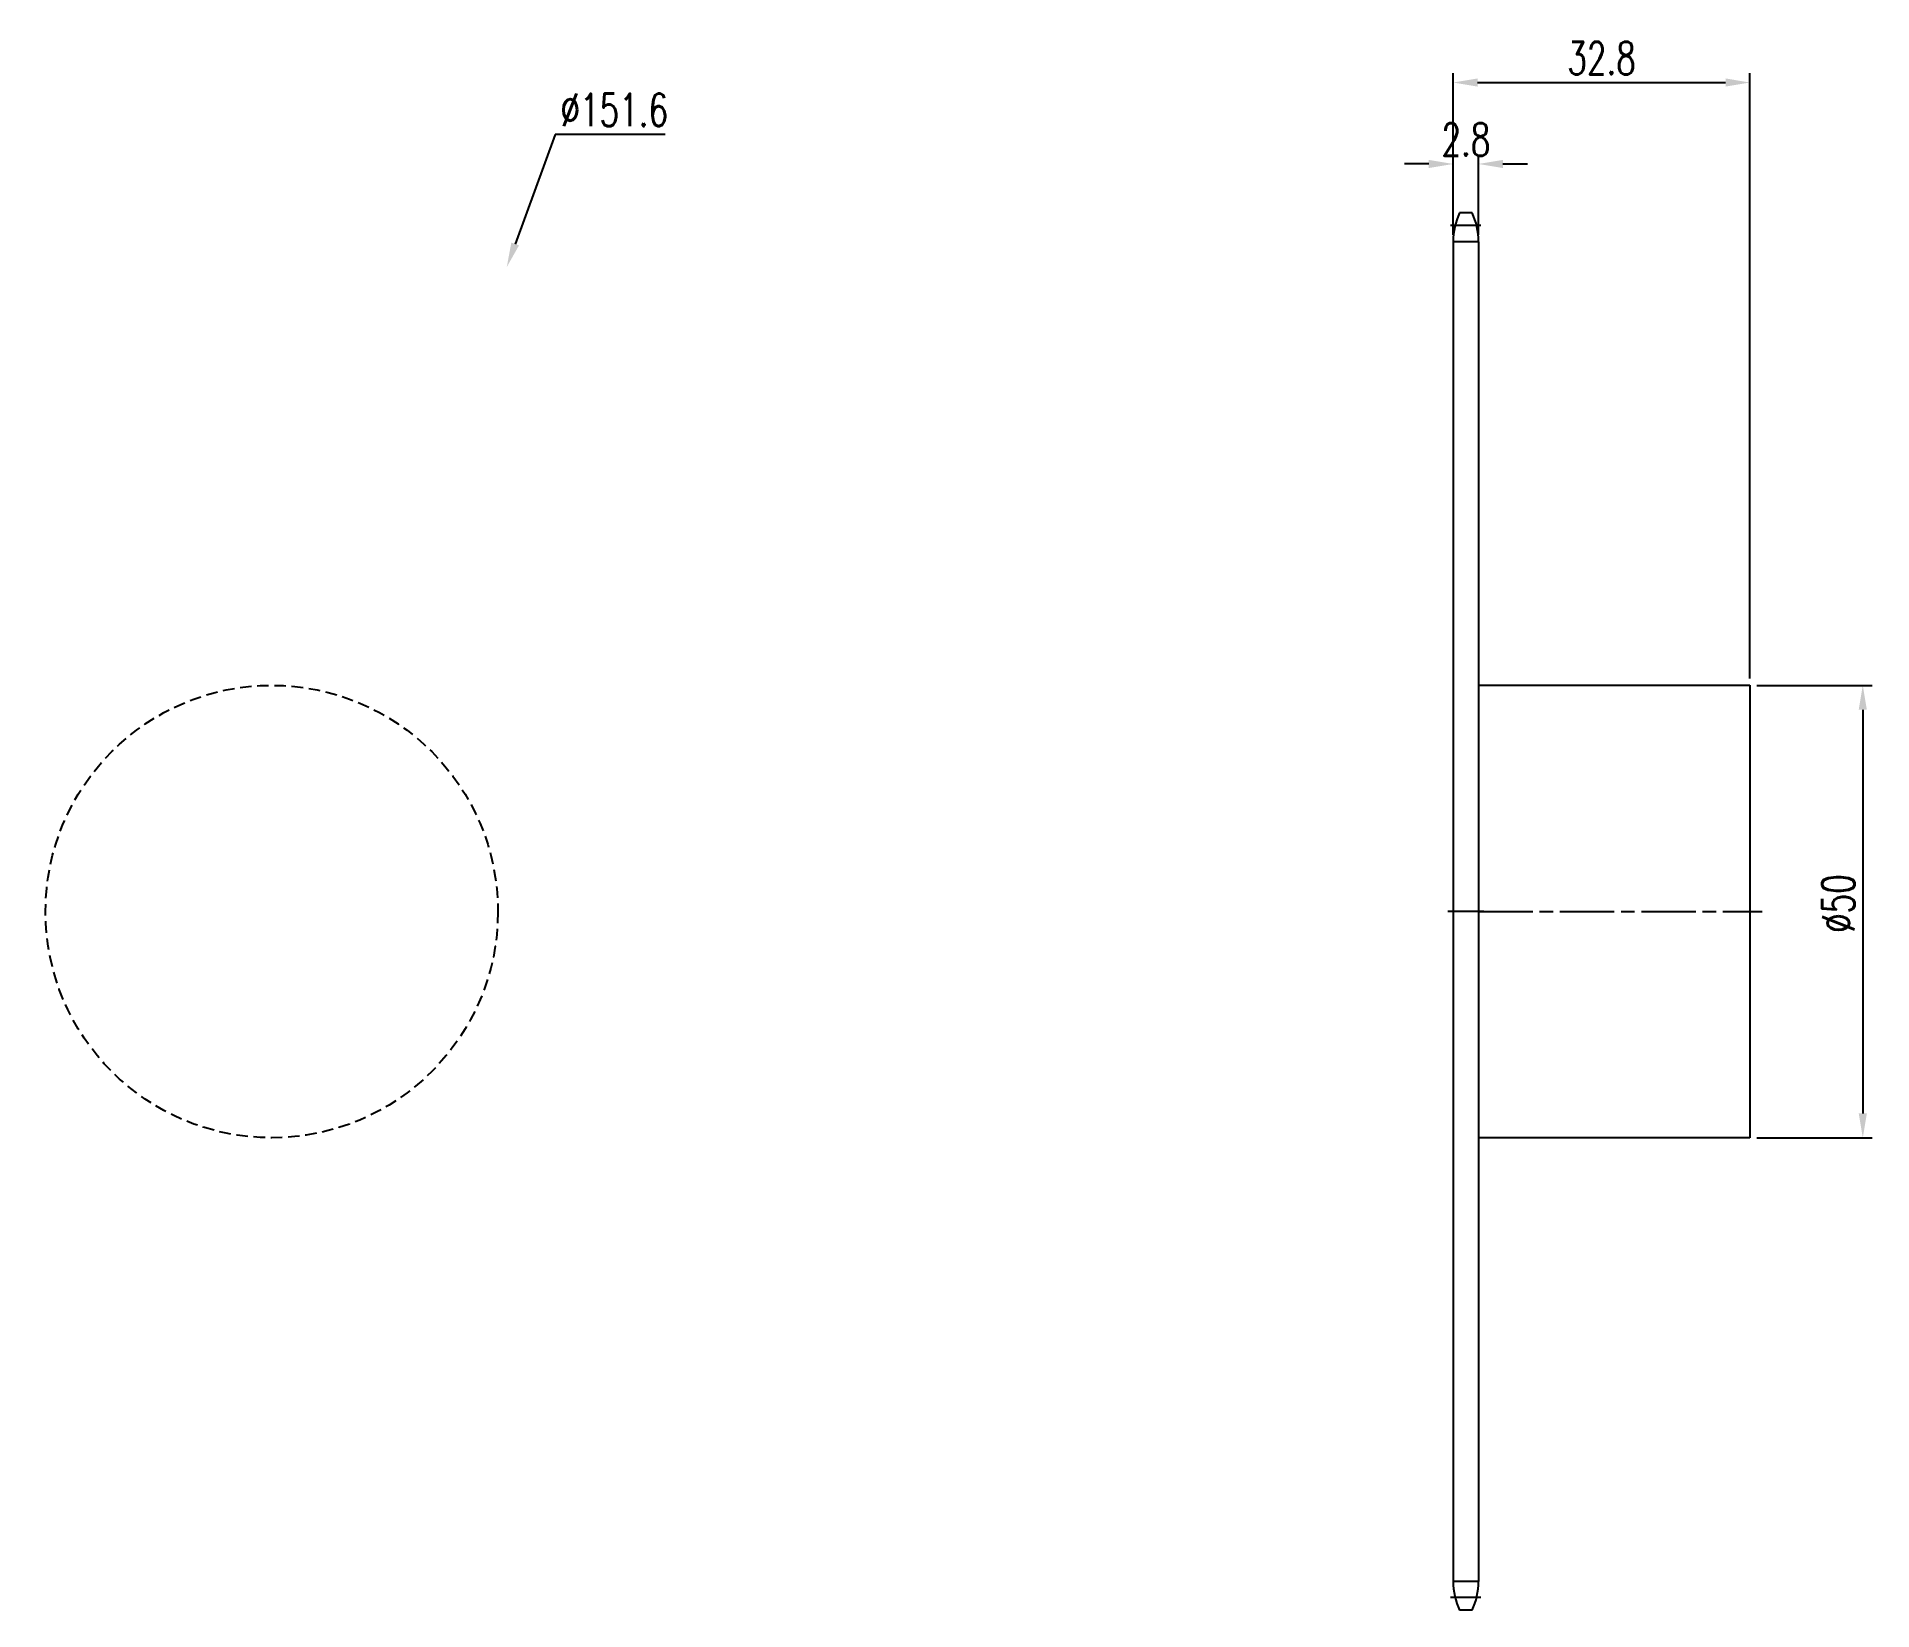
# Model space of a CAD drawing. Header units: millimetres. Extents: x -44999 to -44123, y 1073 to 1307.
# Drawn here: x -44325.4 to -44122.5, y 1133.4 to 1307.3 of the extents above.
import ezdxf

# ---------------------------------------------------------------- set-up
doc = ezdxf.new("R2010")
doc.units = ezdxf.units.MM
for name, pattern in [('AM_ISO02W050', [7.5, 6, -1.5]), ('AM_ISO02W050x2', [3.75, 3, -0.75]), ('AM_ISO08W050', [18, 12, -1.5, 3, -1.5]), ('AM_ISO08W050x2', [9, 6, -0.75, 1.5, -0.75]), ('HIDDEN', [9.525, 6.35, -3.175])]:
    doc.linetypes.add(name, pattern=pattern)
for name, color, linetype, lineweight in [('AM_3N', 6, 'AM_ISO02W050', 25), ('AM_7', 4, 'AM_ISO08W050', 25), ('AM_7N', 4, 'AM_ISO08W050', 25)]:
    doc.layers.add(name, color=color, linetype=linetype, lineweight=lineweight)
doc.layers.add('S-DIM', color=7, linetype='Continuous')
doc.styles.add('HSG', font='SIMPLEX.shx', dxfattribs={"width": 0.7, "bigfont": 'HSG.shx'})
doc.dimstyles.new('APP4.5', dxfattribs={"dimscale": 1.5, "dimtxt": 2.4, "dimasz": 1.8, "dimexe": 0.7, "dimexo": 0.5, "dimgap": 0.6, "dimtad": 1, "dimtoh": 1, "dimdec": 1, "dimrnd": 0.01, "dimzin": 9, "dimdsep": 46, "dimtxsty": 'HSG', "dimcen": 0, "dimclrd": 1, "dimclre": 1, "dimclrt": 256, "dimazin": 2, "dimtp": 1, "dimtm": 1, "dimtfac": 0.5, "dimtdec": 1, "dimtofl": 0, "dimtmove": 0, "dimatfit": 3, "dimfxl": 0, "dimtvp": 1, "dimtolj": 2, "dimlwd": -1, "dimlwe": -1, "dimarcsym": 0})

# ---------------------------------------------------------------- blocks, each defined once
blk = doc.blocks.new('fuyjgdhj')
for p, q in [((-66198.52, 424.71), (-66168.52, 424.71)), ((-66168.52, 424.71), (-66168.52, 374.71)), ((-66168.52, 374.71), (-66198.52, 374.71))]:
    blk.add_line(p, q)
at = {"layer": 'AM_7N', "linetype": 'AM_ISO08W050x2'}
blk.add_line((-66198.52, 399.71), (-66167.17, 399.71), dxfattribs=at)
blk = doc.blocks.new('*D16')
at = {"layer": 'Defpoints', "color": 0, "transparency": 16777216}
for p in [(-44166.05, 1293.2), (-44168.85, 1284.61), (-44166.05, 1284.61)]:
    blk.add_point(p, dxfattribs=at)
at = {"layer": 'S-DIM', "color": 1, "transparency": 16777216}
for p, q in [((-44171.55, 1293.2), (-44174.25, 1293.2)), ((-44168.85, 1285.36), (-44168.85, 1294.25)), ((-44166.05, 1285.36), (-44166.05, 1294.25)), ((-44163.35, 1293.2), (-44160.65, 1293.2))]:
    blk.add_line(p, q, dxfattribs=at)
for points in [[(-44171.55, 1293.65), (-44171.55, 1292.75), (-44168.85, 1293.2)], [(-44163.35, 1293.65), (-44163.35, 1292.75), (-44166.05, 1293.2)]]:
    blk.add_solid(points, dxfattribs=at)
at = {"layer": 'S-DIM', "transparency": 16777216, "insert": (-44167.45, 1295.9), "char_height": 3.6, "attachment_point": 5, "style": 'HSG'}
blk.add_mtext('\\A2;2.8', dxfattribs=at)
blk = doc.blocks.new('*D17')
at = {"layer": 'Defpoints', "color": 0, "transparency": 16777216}
for p in [(-44136.05, 1302.2), (-44168.85, 1284.61), (-44136.05, 1235.58)]:
    blk.add_point(p, dxfattribs=at)
at = {"layer": 'S-DIM', "color": 1, "transparency": 16777216}
for p, q in [((-44168.85, 1285.36), (-44168.85, 1303.25)), ((-44136.05, 1236.33), (-44136.05, 1303.25)), ((-44166.15, 1302.2), (-44138.75, 1302.2))]:
    blk.add_line(p, q, dxfattribs=at)
for points in [[(-44166.15, 1302.65), (-44166.15, 1301.75), (-44168.85, 1302.2)], [(-44138.75, 1302.65), (-44138.75, 1301.75), (-44136.05, 1302.2)]]:
    blk.add_solid(points, dxfattribs=at)
at = {"layer": 'S-DIM', "transparency": 16777216, "insert": (-44152.45, 1304.9), "char_height": 3.6, "attachment_point": 5, "style": 'HSG'}
blk.add_mtext('\\A2;32.8', dxfattribs=at)
blk = doc.blocks.new('*D18')
at = {"layer": 'Defpoints', "color": 0, "transparency": 16777216}
for p in [(-44136.05, 1235.58), (-44136.05, 1185.58), (-44123.58, 1185.58)]:
    blk.add_point(p, dxfattribs=at)
at = {"layer": 'S-DIM', "color": 1, "transparency": 16777216}
for p, q in [((-44135.3, 1235.58), (-44122.53, 1235.58)), ((-44123.58, 1232.88), (-44123.58, 1188.28)), ((-44135.3, 1185.58), (-44122.53, 1185.58))]:
    blk.add_line(p, q, dxfattribs=at)
for points in [[(-44124.03, 1232.88), (-44123.13, 1232.88), (-44123.58, 1235.58)], [(-44124.03, 1188.28), (-44123.13, 1188.28), (-44123.58, 1185.58)]]:
    blk.add_solid(points, dxfattribs=at)
at = {"layer": 'S-DIM', "transparency": 16777216, "insert": (-44126.28, 1211.46), "char_height": 3.6, "attachment_point": 5, "rotation": 90, "style": 'HSG'}
blk.add_mtext('\\A2;%%c50', dxfattribs=at)
blk = doc.blocks.new('*D15')
at = {"layer": 'Defpoints', "color": 0, "transparency": 16777216}
for p in [(-44273.45, 1281.81), (-44325.41, 1139.35)]:
    blk.add_point(p, dxfattribs=at)
at = {"layer": 'S-DIM', "color": 1, "transparency": 16777216}
for p, q in [((-44268.11, 1296.47), (-44272.53, 1284.35)), ((-44255.93, 1296.47), (-44268.11, 1296.47))]:
    blk.add_line(p, q, dxfattribs=at)
blk.add_solid([(-44272.95, 1284.51), (-44272.1, 1284.2), (-44273.45, 1281.81)], dxfattribs=at)
at = {"layer": 'S-DIM', "transparency": 16777216, "insert": (-44261.57, 1299.17), "char_height": 3.6, "attachment_point": 5, "style": 'HSG'}
blk.add_mtext('\\A2;∅151.6', dxfattribs=at)

msp = doc.modelspace()

# ---------------------------------------------------------------- linework, layer by layer
for p, q in [((-44166.76, 1287.81), (-44168.14, 1287.81)), ((-44168.85, 1284.61), (-44168.85, 1136.56)), ((-44166.05, 1284.61), (-44166.05, 1136.56)), ((-44166.76, 1133.36), (-44168.14, 1133.36))]:
    msp.add_line(p, q)
at = {"color": 2, "linetype": 'HIDDEN', "ltscale": 0.2}
msp.add_circle((-44299.43, 1210.58), 25, dxfattribs=at)
for centre, start, end in [((-44161.25, 1284.61), 155.0989, 180), ((-44173.65, 1284.61), 0, 24.9011), ((-44161.25, 1136.56), 180, 204.9011), ((-44173.65, 1136.56), 335.0989, 0)]:
    msp.add_arc(centre, 7.6, start, end)
at = {"layer": 'AM_3N', "linetype": 'AM_ISO02W050x2'}
for p, q in [((-44166.05, 1284.61), (-44168.85, 1284.61)), ((-44166.05, 1136.56), (-44168.85, 1136.56))]:
    msp.add_line(p, q, dxfattribs=at)
at = {"layer": 'AM_7', "linetype": 'AM_ISO08W050x2'}
for p, q in [((-44165.78, 1286.4), (-44169.16, 1286.4)), ((-44165.47, 1210.58), (-44169.43, 1210.58)), ((-44165.47, 1210.58), (-44169.43, 1210.58)), ((-44165.78, 1134.76), (-44169.16, 1134.76))]:
    msp.add_line(p, q, dxfattribs=at)

# ---------------------------------------------------------------- block references
msp.add_blockref('fuyjgdhj', (22032.47, 810.88))

# ---------------------------------------------------------------- dimensions: what is measured, and where the dimension line sits
at = {"layer": 'S-DIM'}
dim = msp.add_linear_dim(base=(-44136.05, 1302.2), p1=(-44168.85, 1284.61), p2=(-44136.05, 1235.58), dimstyle='APP4.5', dxfattribs=at)
dim.commit()
dim.dimension.update_dxf_attribs({"geometry": '*D17', "text_midpoint": (-44152.45, 1304.9)})
dim = msp.add_diameter_dim_2p(p1=(-44325.41, 1139.35), p2=(-44273.45, 1281.81), dimstyle='APP4.5', dxfattribs=at)
dim.commit()
dim.dimension.update_dxf_attribs({"geometry": '*D15', "text_midpoint": (-44261.57, 1296.47), "dimtype": 163})
dim = msp.add_linear_dim(base=(-44166.05, 1293.2), p1=(-44168.85, 1284.61), p2=(-44166.05, 1284.61), dimstyle='APP4.5', dxfattribs=at)
dim.commit()
dim.dimension.update_dxf_attribs({"geometry": '*D16', "text_midpoint": (-44167.45, 1293.2), "dimtype": 160})
dim = msp.add_linear_dim(base=(-44123.58, 1185.58), p1=(-44136.05, 1235.58), p2=(-44136.05, 1185.58), angle=90, text='%%c<>', dimstyle='APP4.5', dxfattribs=at)
dim.commit()
dim.dimension.update_dxf_attribs({"geometry": '*D18', "text_midpoint": (-44123.58, 1211.46), "dimtype": 160})

doc.saveas('drawing.dxf')
